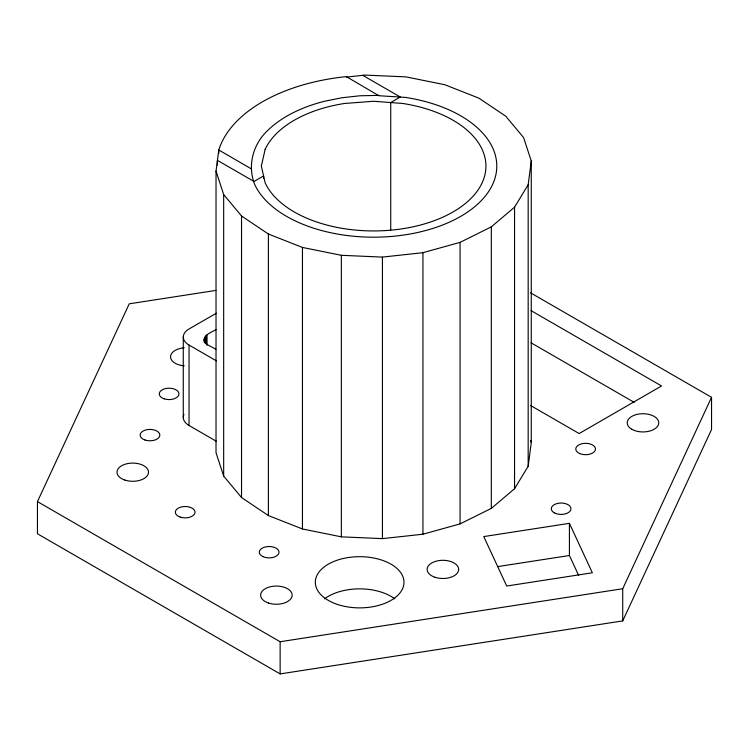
<?xml version="1.0" encoding="UTF-8"?>
<svg xmlns="http://www.w3.org/2000/svg" width="749" height="749" viewBox="0 0 749 749"><rect width="100%" height="100%" fill="white"/><g stroke="black" fill="none" stroke-linecap="round" stroke-linejoin="round"><path stroke-width="1.12" d="M183.271 417.465L183.271 337.022M216.452 441.33L189.048 425.507L189.048 345.064A19.699 11.375 0 0 1 189.048 328.98L216.377 313.204M204.234 341.872C202.829 334.709 211.611 332.425 216.143 329.523M204.346 342.012L204.346 338.52M204.692 342.181L204.692 337.518M205.263 343.538L205.263 336.544M206.05 343.791L206.05 335.627M207.033 345.27L207.033 334.784M218.783 153.517L218.783 150.006A157.346 90.844 0 0 1 346.347 76.623L378.844 95.713L405.518 97.417A123.145 71.099 0 0 1 460.719 216.367A123.145 71.099 0 0 1 254.697 184.497C247.039 165.07 253.321 143.106 268.797 129.446A122.564 70.762 0 0 1 324.167 101.349L341.797 97.763L360.175 95.76L378.863 95.395M346.487 77.091L364.847 75.087L405.949 76.875L444.84 84.74L478.883 98.156L505.753 116.189L523.626 137.638L531.266 161.016L531.275 442.547L528.176 466.271L514.554 488.732L491.325 508.384L460.073 523.897L422.942 534.215L382.439 538.625L341.347 536.846L302.456 528.972L268.404 515.565L241.534 497.523L223.67 476.083L216.021 452.705L216.021 171.175L218.783 150.006L251.383 168.881M528.176 466.271L528.176 184.741L531.266 161.016M530.545 292.822L711.55 397.326L711.55 429.495L622.719 620.902L280.135 673.913L37.45 533.784L37.45 501.605L129.24 303.822L215.881 290.425M622.719 620.902L622.719 588.733L711.55 397.326M216.021 171.175L223.67 194.553L241.534 215.993L268.404 234.034L302.456 247.442L341.347 255.306L382.439 257.094L422.942 252.685L460.073 242.367L491.325 226.853L514.554 207.192L528.176 184.741M569.418 523.326L483.77 536.584L506.717 586.027L592.365 572.779L569.418 523.326L569.418 555.505L578.696 575.494M497.476 566.637L569.418 555.505M37.45 501.605L280.135 641.734L622.719 588.733M362.713 75.321L400.303 97.024L390.725 102.547L390.725 229.887M531.022 310.61L661.545 385.969L579.146 433.549L530.573 405.509M531.022 342.789L634.225 402.372M189.048 345.064L216.452 360.887M215.843 349.399C212.154 346.384 204.73 345.336 204.234 339.54M530.573 440.421L531.275 442.547M514.554 207.192L514.554 488.732M491.325 226.853L491.325 508.384M460.073 242.367L460.073 523.897M422.942 252.685L422.942 534.215M382.439 257.094L382.439 538.625M341.347 255.306L341.347 536.846M302.456 247.442L302.456 528.972M280.135 641.734L280.135 673.913M268.404 234.034L268.404 515.565M263.582 178.29L263.582 175.949L254.014 181.483L217.435 160.361L217.435 165.042M241.534 215.993L241.534 497.523M223.67 194.553L223.67 476.083M184.254 365.84A15.766 9.1 0 0 1 170.547 356.814A15.766 9.1 0 0 1 184.254 347.798M189.048 425.507A19.699 11.375 0 0 1 183.945 414.515M324.476 598.872A44.331 25.597 0 0 1 394.817 598.872M265.165 149.313L261.335 166.091L265.165 182.878A112.303 64.845 0 0 0 453.061 211.939A112.303 64.845 0 0 0 402.709 103.465L373.648 101.255L344.577 103.465A112.303 64.845 0 0 0 265.165 149.313M262.88 556.582A9.849 5.692 0 0 0 278.871 553.136A9.849 5.692 0 0 0 265.708 546.864A9.849 5.692 0 0 0 262.88 556.582M180.256 517.119A9.849 5.692 0 0 0 195.03 512.194A9.849 5.692 0 0 0 180.256 507.27A9.849 5.692 0 0 0 180.256 517.119M124.886 480.072A15.766 9.1 0 0 0 148.527 472.188A15.766 9.1 0 0 0 124.886 464.305A15.766 9.1 0 0 0 124.886 480.072M164.171 398.824A9.849 5.692 0 0 0 178.955 393.899A9.849 5.692 0 0 0 164.171 388.974A9.849 5.692 0 0 0 164.171 398.824M145.053 440.028A9.849 5.692 0 0 0 159.827 435.103A9.849 5.692 0 0 0 145.053 430.179A9.849 5.692 0 0 0 145.053 440.028M579.679 453.557A9.849 5.692 0 0 0 595.389 449.709A9.849 5.692 0 0 0 581.758 443.783A9.849 5.692 0 0 0 579.679 453.557M435.029 577.282A15.766 9.1 0 0 0 458.669 569.399A15.766 9.1 0 0 0 435.029 561.516A15.766 9.1 0 0 0 435.029 577.282M554.372 512.868A9.849 5.692 0 0 0 570.71 510.041A9.849 5.692 0 0 0 558.295 503.281A9.849 5.692 0 0 0 554.372 512.868M268.498 603.039A15.766 9.1 0 0 0 292.147 595.155A15.766 9.1 0 0 0 268.498 587.282A15.766 9.1 0 0 0 268.498 603.039M337.481 604.443A44.331 25.597 0 0 0 403.983 582.282A44.331 25.597 0 0 0 337.481 560.112A44.331 25.597 0 0 0 337.481 604.443M631.838 429.271A15.766 9.1 0 0 0 658.212 425.189A15.766 9.1 0 0 0 638.906 414.038A15.766 9.1 0 0 0 631.838 429.271"/></g></svg>
